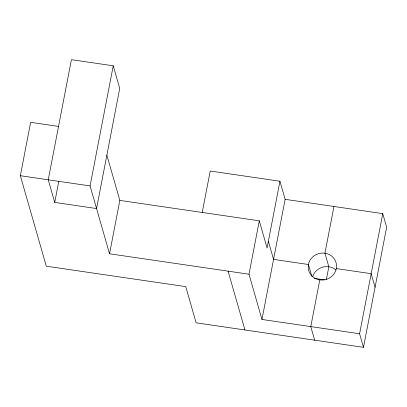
<?xml version="1.0" encoding="UTF-8"?>
<svg xmlns="http://www.w3.org/2000/svg" width="407" height="407" viewBox="0 0 407 407"><rect width="100%" height="100%" fill="white"/><g stroke="black" fill="none" stroke-linecap="round" stroke-linejoin="round"><path stroke-width="0.61" d="M202.218 212.51L210.216 171.021L279.945 181.237L285.139 199.333L382.758 213.629L386.65 227.203L363.487 347.329L196.133 322.822L185.755 286.625L46.296 266.198L20.35 175.712L30.647 122.324L58.537 126.409M54.726 202.421L48.24 179.797L71.408 59.671L113.243 65.797L119.729 88.421L96.566 208.547L54.726 202.421L58.801 181.313M363.487 347.329L359.595 333.755L261.971 319.459L248.998 274.216L109.539 253.79L90.079 185.923L113.243 65.797M109.539 253.79L119.836 200.402L106.863 155.159M248.998 274.216L259.295 220.828L119.836 200.402M279.945 181.237L267.078 247.97L259.295 220.828M261.971 319.459L285.139 199.333M319.79 279.894L310.785 326.607L314.677 340.181M333.949 206.481L324.939 253.195L328.831 266.768L326.373 279.512M359.595 333.755L382.758 213.629M20.35 175.712L90.079 185.923M336.309 268.589L371.174 273.692L375.066 287.266M314.133 278.342L324.44 279.853M311.803 276.307L308.42 264.504L273.555 259.396L268.366 241.3M228.078 271.154L244.948 329.97M312.657 276.694A14.24 13.441 -16 0 1 336.009 270.034M318.345 279.604A14.24 13.441 -16 0 0 336.151 262.983A14.24 13.441 -16 0 0 312.596 257.046A14.24 13.441 -16 0 0 318.345 279.604"/></g></svg>
